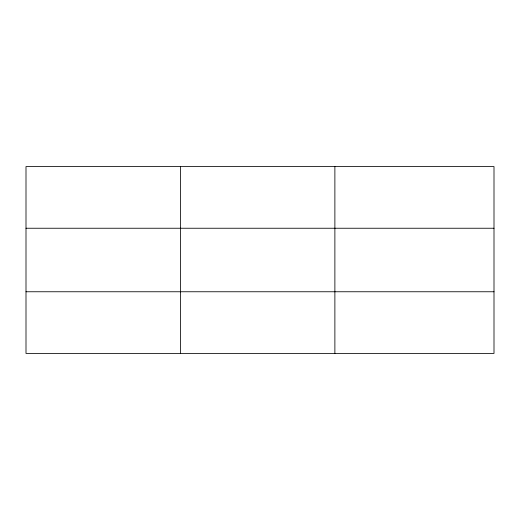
<?xml version="1.0" encoding="UTF-8"?>
<svg xmlns="http://www.w3.org/2000/svg" width="520" height="520" viewBox="0 0 520 520"><rect width="100%" height="100%" fill="white"/><g stroke="black" fill="none" stroke-linecap="round" stroke-linejoin="round"><path stroke-width="0.78" d="M180.44 353.418L180.44 166.582M334.88 353.418L334.88 166.582M494 291.759L494 353.418L26 353.418L26 166.582L494 166.582L494 291.759L26 291.759M26 228.241L494 228.241"/></g></svg>
